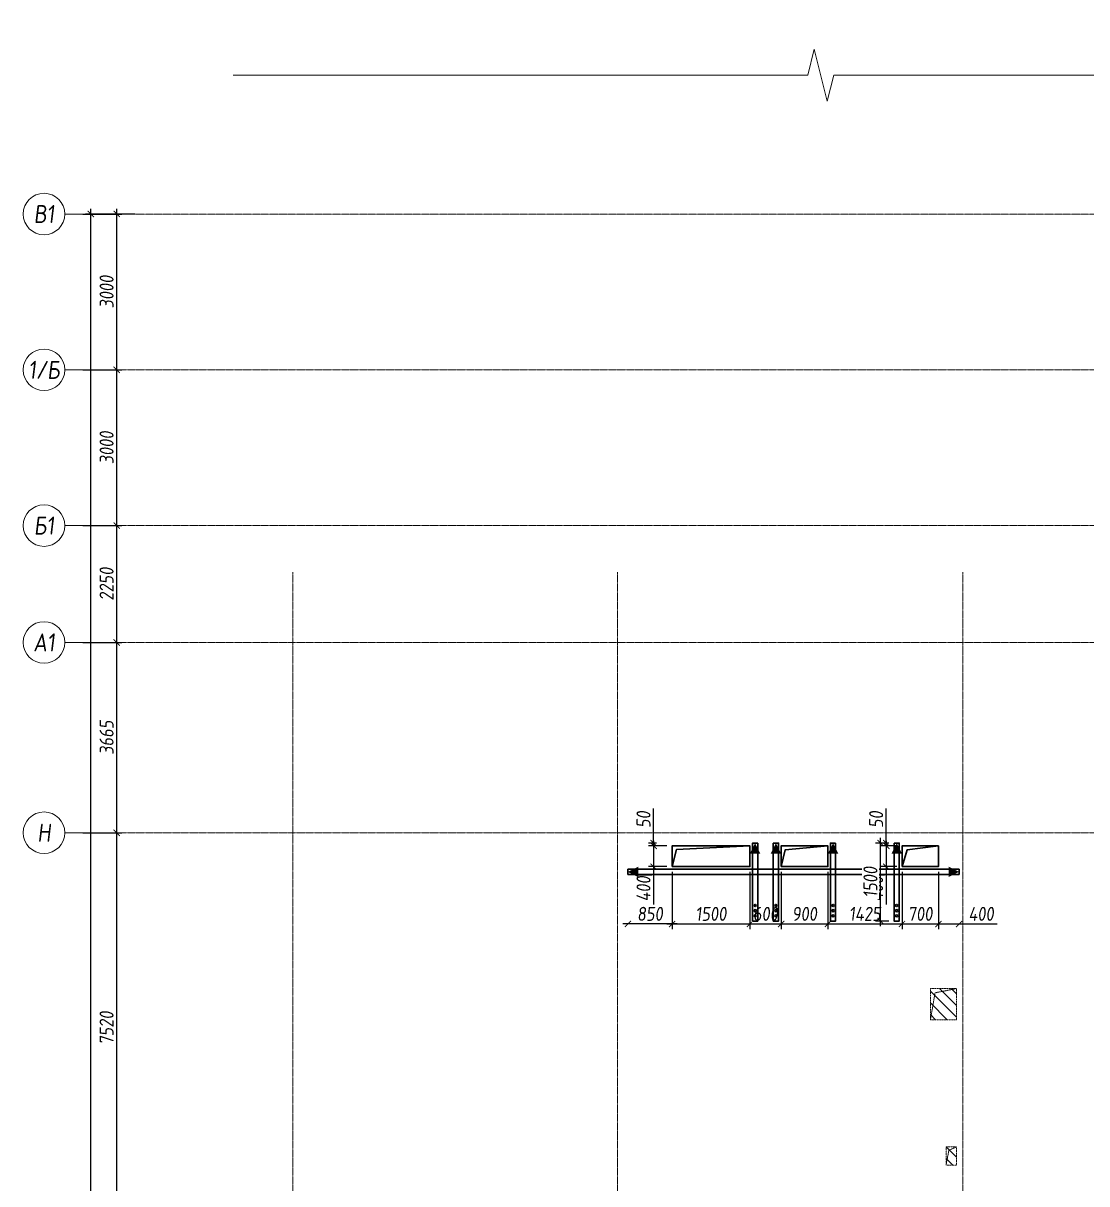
# Model space of a CAD drawing. Header units: millimetres. Extents: x -233751 to 529254, y -907864 to 285890.
# Drawn here: x 189820 to 210295, y 75926 to 98276 of the extents above; entities that cross this region are included whole.
import ezdxf
from ezdxf.enums import TextEntityAlignment as Align

# ---------------------------------------------------------------- set-up
doc = ezdxf.new("R2010")
doc.units = ezdxf.units.MM
doc.linetypes.add('ADSK_Штриховая_ш2 п1', pattern=[3, 2, -1])
doc.linetypes.add('осевая', pattern=[2, 1.25, -0.25, 0.25, -0.25])
doc.layers.get('0').update_dxf_attribs({"lineweight": 30})
doc.layers.get('Defpoints').update_dxf_attribs({"lineweight": 0})
for name, color, linetype, lineweight in [('КР_Металл', 3, 'Continuous', 30), ('КР_Новые отверстия', 5, 'Continuous', 30), ('КР_Оси', 7, 'Continuous', 5), ('КР_Размеры отверстия', 7, 'Continuous', 5), ('КР_Размеры усиление', 1, 'Continuous', 5), ('КР_Сущ отверстия', 6, 'Continuous', 15), ('КР_Тонкая', 250, 'Continuous', 0)]:
    doc.layers.add(name, color=color, linetype=linetype, lineweight=lineweight)
doc.styles.add('ISOCPEUR', font='isocpeur.ttf', dxfattribs={"width": 0.85, "oblique": 7})
doc.dimstyles.new('R_100', dxfattribs={"dimtxt": 270, "dimasz": 120, "dimexe": 100, "dimexo": 100, "dimgap": 60, "dimtad": 1, "dimdec": 0, "dimrnd": 5, "dimzin": 0, "dimdsep": 46, "dimtxsty": 'ISOCPEUR', "dimblk": 'ARCHTICK', "dimcen": 0, "dimdle": 100, "dimclrd": 256, "dimclre": 256, "dimclrt": 256, "dimadec": 0, "dimazin": 0, "dimtfac": 2, "dimtdec": 0, "dimtmove": 0, "dimatfit": 3, "dimfxl": 1, "dimtvp": 3, "dimtfill": 1, "dimtolj": 1, "dimtzin": 0, "dimarcsym": 0})

# ---------------------------------------------------------------- blocks, each defined once
blk = doc.blocks.new('*U2006')
at = {"color": 0, "linetype": 'Continuous', "lineweight": -2}
blk.add_wipeout([(0, 0), (543, 0), (1087, 0), (1630, 0), (2173, 0), (2716, 0), (3260, 0), (3803, 0), (4346, 0), (4889, 0), (5433, 0), (5976, 0), (6519, 0), (7062, 0), (7606, 0), (8149, 0), (8692, 0), (9235, 0), (9779, 0), (10322, 0), (10865, 0), (10871, 25), (10878, 50), (10884, 75), (10890, 100), (10896, 125), (10903, 150), (10909, 175), (10915, 200), (10921, 225), (10928, 250), (10934, 275), (10940, 300), (10946, 325), (10953, 350), (10959, 375), (10965, 400), (10971, 425), (10978, 450), (10984, 475), (10990, 500), (11003, 450), (11015, 400), (11028, 350), (11040, 300), (11053, 250), (11065, 200), (11078, 150), (11090, 100), (11103, 50), (11115, 0), (11128, -50), (11140, -100), (11153, -150), (11165, -200), (11178, -250), (11190, -300), (11203, -350), (11215, -400), (11228, -450), (11240, -500), (11246, -475), (11253, -450), (11259, -425), (11265, -400), (11271, -375), (11278, -350), (11284, -325), (11290, -300), (11296, -275), (11303, -250), (11309, -225), (11315, -200), (11321, -175), (11328, -150), (11334, -125), (11340, -100), (11346, -75), (11353, -50), (11359, -25), (11365, 0), (11908, 0), (12452, 0), (12995, 0), (13538, 0), (14081, 0), (14625, 0), (15168, 0), (15711, 0), (16254, 0), (16798, 0), (17341, 0), (17884, 0), (18427, 0), (18971, 0), (19514, 0), (20057, 0), (20600, 0), (21144, 0), (21687, 0), (22230, 0), (22230, 1000), (0, 1000)], dxfattribs=at)
blk.add_lwpolyline([(-200, 0), (0, 0), (10865, 0), (10990, 500), (11240, -500), (11365, 0), (22230, 0), (22430, 0)], dxfattribs=at)
blk = doc.blocks.new('*U2012')
at = {"color": 0, "linetype": 'Continuous', "lineweight": -2}
blk.add_line((-74924, 0), (-75424, 0), dxfattribs=at)
at = {"color": 0, "linetype": 'ByBlock', "lineweight": -2, "ltscale": 10}
blk.add_line((0, 0), (-74924, 0), dxfattribs=at)
at = {"color": 0, "linetype": 'Continuous', "lineweight": -2}
blk.add_circle((-75824, 0), 400, dxfattribs=at)
at = {"color": 0, "linetype": 'Continuous', "lineweight": -2, "style": 'ISOCPEUR', "oblique": 7, "width": 0.856383}
blk.add_text('Н', height=347, dxfattribs=at).set_placement((-75824, 0), align=Align.MIDDLE_CENTER)
blk = doc.blocks.new('*U2013')
at = {"color": 0, "linetype": 'Continuous', "lineweight": -2}
blk.add_line((-74924, 0), (-75424, 0), dxfattribs=at)
at = {"color": 0, "linetype": 'ByBlock', "lineweight": -2, "ltscale": 10}
blk.add_line((0, 0), (-74924, 0), dxfattribs=at)
at = {"color": 0, "linetype": 'Continuous', "lineweight": -2}
blk.add_circle((-75824, 0), 400, dxfattribs=at)
at = {"color": 0, "linetype": 'Continuous', "lineweight": -2, "style": 'ISOCPEUR', "oblique": 7, "width": 0.856383}
blk.add_text('А1', height=347.4, dxfattribs=at).set_placement((-75824, 0), align=Align.MIDDLE_CENTER)
blk = doc.blocks.new('*U2014')
at = {"color": 0, "linetype": 'Continuous', "lineweight": -2}
blk.add_line((-74924, 0), (-75424, 0), dxfattribs=at)
at = {"color": 0, "linetype": 'ByBlock', "lineweight": -2, "ltscale": 10}
blk.add_line((0, 0), (-74924, 0), dxfattribs=at)
at = {"color": 0, "linetype": 'Continuous', "lineweight": -2}
blk.add_circle((-75824, 0), 400, dxfattribs=at)
at = {"color": 0, "linetype": 'Continuous', "lineweight": -2, "style": 'ISOCPEUR', "oblique": 7, "width": 0.856383}
blk.add_text('Б1', height=347.4, dxfattribs=at).set_placement((-75824, 0), align=Align.MIDDLE_CENTER)
blk = doc.blocks.new('*U2015')
at = {"color": 0, "linetype": 'Continuous', "lineweight": -2}
blk.add_line((-74924, 0), (-75424, 0), dxfattribs=at)
at = {"color": 0, "linetype": 'ByBlock', "lineweight": -2, "ltscale": 10}
blk.add_line((0, 0), (-74924, 0), dxfattribs=at)
at = {"color": 0, "linetype": 'Continuous', "lineweight": -2}
blk.add_circle((-75824, 0), 400, dxfattribs=at)
at = {"color": 0, "linetype": 'Continuous', "lineweight": -2, "style": 'ISOCPEUR', "oblique": 7, "width": 0.856383}
blk.add_text('1/Б', height=347.4, dxfattribs=at).set_placement((-75824, 0), align=Align.MIDDLE_CENTER)
blk = doc.blocks.new('*U2016')
at = {"color": 0, "linetype": 'Continuous', "lineweight": -2}
blk.add_line((-74924, 0), (-75424, 0), dxfattribs=at)
at = {"color": 0, "linetype": 'ByBlock', "lineweight": -2, "ltscale": 10}
blk.add_line((0, 0), (-74924, 0), dxfattribs=at)
at = {"color": 0, "linetype": 'Continuous', "lineweight": -2}
blk.add_circle((-75824, 0), 400, dxfattribs=at)
at = {"color": 0, "linetype": 'Continuous', "lineweight": -2, "style": 'ISOCPEUR', "oblique": 7, "width": 0.856383}
blk.add_text('В1', height=347.4, dxfattribs=at).set_placement((-75824, 0), align=Align.MIDDLE_CENTER)
blk = doc.blocks.new('*U2018')
at = {"color": 0, "linetype": 'ByBlock', "lineweight": -2, "ltscale": 10}
blk.add_line((0, 0), (0, -34307), dxfattribs=at)
at = {"color": 0, "linetype": 'Continuous', "lineweight": -2}
blk.add_line((0, -34307), (0, -34407), dxfattribs=at)
blk.add_circle((0, -34807), 400, dxfattribs=at)
at = {"color": 0, "linetype": 'Continuous', "lineweight": -2, "style": 'ISOCPEUR', "oblique": 7, "width": 0.856383}
blk.add_text('1', height=347, dxfattribs=at).set_placement((0, -34807), align=Align.MIDDLE_CENTER)
blk = doc.blocks.new('*U2019')
at = {"color": 0, "linetype": 'ByBlock', "lineweight": -2, "ltscale": 10}
blk.add_line((0, 0), (0, -34307), dxfattribs=at)
at = {"color": 0, "linetype": 'Continuous', "lineweight": -2}
blk.add_line((0, -34307), (0, -34407), dxfattribs=at)
blk.add_circle((0, -34807), 400, dxfattribs=at)
at = {"color": 0, "linetype": 'Continuous', "lineweight": -2, "style": 'ISOCPEUR', "oblique": 7, "width": 0.856383}
blk.add_text('2', height=347, dxfattribs=at).set_placement((0, -34807), align=Align.MIDDLE_CENTER)
blk = doc.blocks.new('*U2020')
at = {"color": 0, "linetype": 'ByBlock', "lineweight": -2, "ltscale": 10}
blk.add_line((0, 0), (0, -34307), dxfattribs=at)
at = {"color": 0, "linetype": 'Continuous', "lineweight": -2}
blk.add_line((0, -34307), (0, -34407), dxfattribs=at)
blk.add_circle((0, -34807), 400, dxfattribs=at)
at = {"color": 0, "linetype": 'Continuous', "lineweight": -2, "style": 'ISOCPEUR', "oblique": 7, "width": 0.856383}
blk.add_text('3', height=347, dxfattribs=at).set_placement((0, -34807), align=Align.MIDDLE_CENTER)
blk = doc.blocks.new('_ArchTick')
at = {"color": 0, "linetype": 'ByBlock', "const_width": 0.15}
blk.add_lwpolyline([(-0.5, -0.5), (0.5, 0.5)], dxfattribs=at)
blk = doc.blocks.new('*D562')
at = {"layer": 'Defpoints', "color": 0, "transparency": 16777216}
for p in [(191120, 94601), (192072, 94601), (192122, 55206)]:
    blk.add_point(p, dxfattribs=at)
at = {"layer": 'КР_Оси', "lineweight": -2, "transparency": 16777216}
for p, q in [((191972, 94601), (191020, 94601)), ((191120, 55106), (191120, 94701)), ((192022, 55206), (191020, 55206))]:
    blk.add_line(p, q, dxfattribs=at)
at = {"layer": 'КР_Оси', "lineweight": -2, "transparency": 16777216, "xscale": 120, "yscale": 120, "zscale": 120}
for p, rotation in [((191120, 94601), 90), ((191120, 55206), 270)]:
    blk.add_blockref('_ArchTick', p, dxfattribs=dict(at, rotation=rotation))
at = {"layer": 'КР_Оси', "transparency": 16777216, "insert": (190925, 73288), "char_height": 270, "attachment_point": 5, "rotation": 90, "style": 'ISOCPEUR', "bg_fill": 3, "box_fill_scale": 1.1, "bg_fill_color": 256, "bg_fill_true_color": 13158600, "bg_fill_transparency": 0}
blk.add_mtext('\\A1;39395', dxfattribs=at)
blk = doc.blocks.new('*D567')
at = {"layer": 'Defpoints', "color": 0, "transparency": 16777216}
for p in [(190870, 82686), (191620, 82686), (190870, 75166)]:
    blk.add_point(p, dxfattribs=at)
at = {"layer": 'КР_Оси', "lineweight": -2, "transparency": 16777216}
for p, q in [((191620, 75066), (191620, 82786)), ((190970, 82686), (191720, 82686)), ((190970, 75166), (191720, 75166))]:
    blk.add_line(p, q, dxfattribs=at)
at = {"layer": 'КР_Оси', "lineweight": -2, "transparency": 16777216, "xscale": 120, "yscale": 120, "zscale": 120}
for p, rotation in [((191620, 82686), 90), ((191620, 75166), 270)]:
    blk.add_blockref('_ArchTick', p, dxfattribs=dict(at, rotation=rotation))
at = {"layer": 'КР_Оси', "transparency": 16777216, "insert": (191425, 78926), "char_height": 270, "attachment_point": 5, "rotation": 90, "style": 'ISOCPEUR', "bg_fill": 3, "box_fill_scale": 1.1, "bg_fill_color": 256, "bg_fill_true_color": 13158600, "bg_fill_transparency": 0}
blk.add_mtext('\\A1;7520', dxfattribs=at)
blk = doc.blocks.new('*D568')
at = {"layer": 'Defpoints', "color": 0, "transparency": 16777216}
for p in [(190870, 86351), (191620, 86351), (190870, 82686)]:
    blk.add_point(p, dxfattribs=at)
at = {"layer": 'КР_Оси', "lineweight": -2, "transparency": 16777216}
for p, q in [((190970, 86351), (191720, 86351)), ((191620, 82586), (191620, 86451)), ((190970, 82686), (191720, 82686))]:
    blk.add_line(p, q, dxfattribs=at)
at = {"layer": 'КР_Оси', "lineweight": -2, "transparency": 16777216, "xscale": 120, "yscale": 120, "zscale": 120}
for p, rotation in [((191620, 86351), 90), ((191620, 82686), 270)]:
    blk.add_blockref('_ArchTick', p, dxfattribs=dict(at, rotation=rotation))
at = {"layer": 'КР_Оси', "transparency": 16777216, "insert": (191425, 84518), "char_height": 270, "attachment_point": 5, "rotation": 90, "style": 'ISOCPEUR', "bg_fill": 3, "box_fill_scale": 1.1, "bg_fill_color": 256, "bg_fill_true_color": 13158600, "bg_fill_transparency": 0}
blk.add_mtext('\\A1;3665', dxfattribs=at)
blk = doc.blocks.new('*D569')
at = {"layer": 'Defpoints', "color": 0, "transparency": 16777216}
for p in [(190870, 88601), (191620, 88601), (190870, 86351)]:
    blk.add_point(p, dxfattribs=at)
at = {"layer": 'КР_Оси', "lineweight": -2, "transparency": 16777216}
for p, q in [((190970, 88601), (191720, 88601)), ((191620, 86251), (191620, 88701)), ((190970, 86351), (191720, 86351))]:
    blk.add_line(p, q, dxfattribs=at)
at = {"layer": 'КР_Оси', "lineweight": -2, "transparency": 16777216, "xscale": 120, "yscale": 120, "zscale": 120}
for p, rotation in [((191620, 88601), 90), ((191620, 86351), 270)]:
    blk.add_blockref('_ArchTick', p, dxfattribs=dict(at, rotation=rotation))
at = {"layer": 'КР_Оси', "transparency": 16777216, "insert": (191425, 87476), "char_height": 270, "attachment_point": 5, "rotation": 90, "style": 'ISOCPEUR', "bg_fill": 3, "box_fill_scale": 1.1, "bg_fill_color": 256, "bg_fill_true_color": 13158600, "bg_fill_transparency": 0}
blk.add_mtext('\\A1;2250', dxfattribs=at)
blk = doc.blocks.new('*D560')
at = {"layer": 'Defpoints', "color": 0, "transparency": 16777216}
for p in [(190870, 91601), (191620, 91601), (190870, 88601)]:
    blk.add_point(p, dxfattribs=at)
at = {"layer": 'КР_Оси', "lineweight": -2, "transparency": 16777216}
for p, q in [((191620, 88501), (191620, 91701)), ((190970, 91601), (191720, 91601)), ((190970, 88601), (191720, 88601))]:
    blk.add_line(p, q, dxfattribs=at)
at = {"layer": 'КР_Оси', "lineweight": -2, "transparency": 16777216, "xscale": 120, "yscale": 120, "zscale": 120}
for p, rotation in [((191620, 91601), 90), ((191620, 88601), 270)]:
    blk.add_blockref('_ArchTick', p, dxfattribs=dict(at, rotation=rotation))
at = {"layer": 'КР_Оси', "transparency": 16777216, "insert": (191425, 90101), "char_height": 270, "attachment_point": 5, "rotation": 90, "style": 'ISOCPEUR', "bg_fill": 3, "box_fill_scale": 1.1, "bg_fill_color": 256, "bg_fill_true_color": 13158600, "bg_fill_transparency": 0}
blk.add_mtext('\\A1;3000', dxfattribs=at)
blk = doc.blocks.new('*D561')
at = {"layer": 'Defpoints', "color": 0, "transparency": 16777216}
for p in [(190870, 94601), (191620, 94601), (190870, 91601)]:
    blk.add_point(p, dxfattribs=at)
at = {"layer": 'КР_Оси', "lineweight": -2, "transparency": 16777216}
for p, q in [((190970, 94601), (191720, 94601)), ((191620, 91501), (191620, 94701)), ((190970, 91601), (191720, 91601))]:
    blk.add_line(p, q, dxfattribs=at)
at = {"layer": 'КР_Оси', "lineweight": -2, "transparency": 16777216, "xscale": 120, "yscale": 120, "zscale": 120}
for p, rotation in [((191620, 94601), 90), ((191620, 91601), 270)]:
    blk.add_blockref('_ArchTick', p, dxfattribs=dict(at, rotation=rotation))
at = {"layer": 'КР_Оси', "transparency": 16777216, "insert": (191425, 93101), "char_height": 270, "attachment_point": 5, "rotation": 90, "style": 'ISOCPEUR', "bg_fill": 3, "box_fill_scale": 1.1, "bg_fill_color": 256, "bg_fill_true_color": 13158600, "bg_fill_transparency": 0}
blk.add_mtext('\\A1;3000', dxfattribs=at)
blk = doc.blocks.new('*D668')
at = {"layer": 'Defpoints', "color": 0, "transparency": 16777216}
for p in [(202311, 82033), (203811, 82033), (203811, 80929)]:
    blk.add_point(p, dxfattribs=at)
at = {"layer": 'КР_Размеры отверстия', "lineweight": -2, "transparency": 16777216}
for p, q in [((202311, 81933), (202311, 80829)), ((203811, 81933), (203811, 80829)), ((202211, 80929), (203911, 80929))]:
    blk.add_line(p, q, dxfattribs=at)
at = {"layer": 'КР_Размеры отверстия', "lineweight": -2, "transparency": 16777216, "xscale": 120, "yscale": 120, "zscale": 120, "rotation": 180}
blk.add_blockref('_ArchTick', (202311, 80929), dxfattribs=at)
at = {"layer": 'КР_Размеры отверстия', "lineweight": -2, "transparency": 16777216, "xscale": 120, "yscale": 120, "zscale": 120}
blk.add_blockref('_ArchTick', (203811, 80929), dxfattribs=at)
at = {"layer": 'КР_Размеры отверстия', "transparency": 16777216, "insert": (203061, 81124), "char_height": 270, "attachment_point": 5, "style": 'ISOCPEUR', "bg_fill": 3, "box_fill_scale": 1.1, "bg_fill_color": 256, "bg_fill_true_color": 13158600, "bg_fill_transparency": 0}
blk.add_mtext('\\A1;1500', dxfattribs=at)
blk = doc.blocks.new('*D669')
at = {"layer": 'Defpoints', "color": 0, "transparency": 16777216}
for p in [(203811, 82033), (204411, 82033)]:
    blk.add_point(p, dxfattribs=at)
at = {"layer": 'КР_Размеры отверстия', "lineweight": -2, "transparency": 16777216}
for p, q in [((203811, 81933), (203811, 80829)), ((204411, 81933), (204411, 80829)), ((203711, 80929), (204511, 80929))]:
    blk.add_line(p, q, dxfattribs=at)
at = {"layer": 'КР_Размеры отверстия', "lineweight": -2, "transparency": 16777216, "xscale": 120, "yscale": 120, "zscale": 120, "rotation": 180}
blk.add_blockref('_ArchTick', (203811, 80929), dxfattribs=at)
at = {"layer": 'КР_Размеры отверстия', "lineweight": -2, "transparency": 16777216, "xscale": 120, "yscale": 120, "zscale": 120}
blk.add_blockref('_ArchTick', (204411, 80929), dxfattribs=at)
at = {"layer": 'КР_Размеры отверстия', "transparency": 16777216, "insert": (204111, 81124), "char_height": 270, "attachment_point": 5, "style": 'ISOCPEUR', "bg_fill": 3, "box_fill_scale": 1.1, "bg_fill_color": 256, "bg_fill_true_color": 13158600, "bg_fill_transparency": 0}
blk.add_mtext('\\A1;600', dxfattribs=at)
at = {"layer": 'Defpoints', "color": 0, "transparency": 16777216}
blk.add_point((204411, 80929), dxfattribs=at)
blk = doc.blocks.new('*D670')
at = {"layer": 'Defpoints', "color": 0, "transparency": 16777216}
for p in [(204411, 82033), (205311, 82033), (205311, 80929)]:
    blk.add_point(p, dxfattribs=at)
at = {"layer": 'КР_Размеры отверстия', "lineweight": -2, "transparency": 16777216}
for p, q in [((204411, 81933), (204411, 80829)), ((205311, 81933), (205311, 80829)), ((204311, 80929), (205411, 80929))]:
    blk.add_line(p, q, dxfattribs=at)
at = {"layer": 'КР_Размеры отверстия', "lineweight": -2, "transparency": 16777216, "xscale": 120, "yscale": 120, "zscale": 120, "rotation": 180}
blk.add_blockref('_ArchTick', (204411, 80929), dxfattribs=at)
at = {"layer": 'КР_Размеры отверстия', "lineweight": -2, "transparency": 16777216, "xscale": 120, "yscale": 120, "zscale": 120}
blk.add_blockref('_ArchTick', (205311, 80929), dxfattribs=at)
at = {"layer": 'КР_Размеры отверстия', "transparency": 16777216, "insert": (204861, 81124), "char_height": 270, "attachment_point": 5, "style": 'ISOCPEUR', "bg_fill": 3, "box_fill_scale": 1.1, "bg_fill_color": 256, "bg_fill_true_color": 13158600, "bg_fill_transparency": 0}
blk.add_mtext('\\A1;900', dxfattribs=at)
blk = doc.blocks.new('*D671')
at = {"layer": 'Defpoints', "color": 0, "transparency": 16777216}
for p in [(205311, 82033), (206738, 82033), (206738, 80929)]:
    blk.add_point(p, dxfattribs=at)
at = {"layer": 'КР_Размеры отверстия', "lineweight": -2, "transparency": 16777216}
for p, q in [((205311, 81933), (205311, 80829)), ((206738, 81933), (206738, 80829)), ((205211, 80929), (206838, 80929))]:
    blk.add_line(p, q, dxfattribs=at)
at = {"layer": 'КР_Размеры отверстия', "lineweight": -2, "transparency": 16777216, "xscale": 120, "yscale": 120, "zscale": 120, "rotation": 180}
blk.add_blockref('_ArchTick', (205311, 80929), dxfattribs=at)
at = {"layer": 'КР_Размеры отверстия', "lineweight": -2, "transparency": 16777216, "xscale": 120, "yscale": 120, "zscale": 120}
blk.add_blockref('_ArchTick', (206738, 80929), dxfattribs=at)
at = {"layer": 'КР_Размеры отверстия', "transparency": 16777216, "insert": (206024, 81124), "char_height": 270, "attachment_point": 5, "style": 'ISOCPEUR', "bg_fill": 3, "box_fill_scale": 1.1, "bg_fill_color": 256, "bg_fill_true_color": 13158600, "bg_fill_transparency": 0}
blk.add_mtext('\\A1;1425', dxfattribs=at)
blk = doc.blocks.new('*D672')
at = {"layer": 'Defpoints', "color": 0, "transparency": 16777216}
for p in [(206738, 82033), (207438, 82033)]:
    blk.add_point(p, dxfattribs=at)
at = {"layer": 'КР_Размеры отверстия', "lineweight": -2, "transparency": 16777216}
for p, q in [((206738, 81933), (206738, 80829)), ((207438, 81933), (207438, 80829)), ((206638, 80929), (207538, 80929))]:
    blk.add_line(p, q, dxfattribs=at)
at = {"layer": 'КР_Размеры отверстия', "lineweight": -2, "transparency": 16777216, "xscale": 120, "yscale": 120, "zscale": 120, "rotation": 180}
blk.add_blockref('_ArchTick', (206738, 80929), dxfattribs=at)
at = {"layer": 'КР_Размеры отверстия', "lineweight": -2, "transparency": 16777216, "xscale": 120, "yscale": 120, "zscale": 120}
blk.add_blockref('_ArchTick', (207438, 80929), dxfattribs=at)
at = {"layer": 'КР_Размеры отверстия', "transparency": 16777216, "insert": (207088, 81124), "char_height": 270, "attachment_point": 5, "style": 'ISOCPEUR', "bg_fill": 3, "box_fill_scale": 1.1, "bg_fill_color": 256, "bg_fill_true_color": 13158600, "bg_fill_transparency": 0}
blk.add_mtext('\\A1;700', dxfattribs=at)
at = {"layer": 'Defpoints', "color": 0, "transparency": 16777216}
blk.add_point((207438, 80929), dxfattribs=at)
blk = doc.blocks.new('*D673')
at = {"layer": 'Defpoints', "color": 0, "transparency": 16777216}
for p in [(207438, 82033), (207836, 80929), (207836, 80929)]:
    blk.add_point(p, dxfattribs=at)
at = {"layer": 'КР_Размеры отверстия', "lineweight": -2, "transparency": 16777216}
for p, q in [((207438, 81933), (207438, 80829)), ((207338, 80929), (207836, 80929)), ((207836, 80929), (208568, 80929))]:
    blk.add_line(p, q, dxfattribs=at)
at = {"layer": 'КР_Размеры отверстия', "lineweight": -2, "transparency": 16777216, "xscale": 120, "yscale": 120, "zscale": 120, "rotation": 180}
blk.add_blockref('_ArchTick', (207438, 80929), dxfattribs=at)
at = {"layer": 'КР_Размеры отверстия', "lineweight": -2, "transparency": 16777216, "xscale": 120, "yscale": 120, "zscale": 120}
blk.add_blockref('_ArchTick', (207836, 80929), dxfattribs=at)
at = {"layer": 'КР_Размеры отверстия', "transparency": 16777216, "insert": (208262, 81124), "char_height": 270, "attachment_point": 5, "style": 'ISOCPEUR', "bg_fill": 3, "box_fill_scale": 1.1, "bg_fill_color": 256, "bg_fill_true_color": 13158600, "bg_fill_transparency": 0}
blk.add_mtext('\\A1;400', dxfattribs=at)
blk = doc.blocks.new('*D674')
at = {"layer": 'Defpoints', "color": 0, "transparency": 16777216}
for p in [(202311, 82033), (201461, 80929), (201461, 80929)]:
    blk.add_point(p, dxfattribs=at)
at = {"layer": 'КР_Размеры отверстия', "lineweight": -2, "transparency": 16777216}
for p, q in [((202311, 81933), (202311, 80829)), ((202411, 80929), (201361, 80929))]:
    blk.add_line(p, q, dxfattribs=at)
at = {"layer": 'КР_Размеры отверстия', "lineweight": -2, "transparency": 16777216, "xscale": 120, "yscale": 120, "zscale": 120, "rotation": 180}
blk.add_blockref('_ArchTick', (201461, 80929), dxfattribs=at)
at = {"layer": 'КР_Размеры отверстия', "lineweight": -2, "transparency": 16777216, "xscale": 120, "yscale": 120, "zscale": 120}
blk.add_blockref('_ArchTick', (202311, 80929), dxfattribs=at)
at = {"layer": 'КР_Размеры отверстия', "transparency": 16777216, "insert": (201886, 81124), "char_height": 270, "attachment_point": 5, "style": 'ISOCPEUR', "bg_fill": 3, "box_fill_scale": 1.1, "bg_fill_color": 256, "bg_fill_true_color": 13158600, "bg_fill_transparency": 0}
blk.add_mtext('\\A1;850', dxfattribs=at)
blk = doc.blocks.new('*D675')
at = {"layer": 'Defpoints', "color": 0, "transparency": 16777216}
for p in [(202311, 82433), (201956, 82033), (202311, 82033)]:
    blk.add_point(p, dxfattribs=at)
at = {"layer": 'КР_Размеры отверстия', "lineweight": -2, "transparency": 16777216}
for p, q in [((201956, 82533), (201956, 82033)), ((202211, 82433), (201856, 82433)), ((202211, 82033), (201856, 82033)), ((201956, 82033), (201956, 81301))]:
    blk.add_line(p, q, dxfattribs=at)
at = {"layer": 'КР_Размеры отверстия', "lineweight": -2, "transparency": 16777216, "xscale": 120, "yscale": 120, "zscale": 120}
for p, rotation in [((201956, 82433), 90), ((201956, 82033), 270)]:
    blk.add_blockref('_ArchTick', p, dxfattribs=dict(at, rotation=rotation))
at = {"layer": 'КР_Размеры отверстия', "transparency": 16777216, "insert": (201761, 81607), "char_height": 270, "attachment_point": 5, "rotation": 90, "style": 'ISOCPEUR', "bg_fill": 3, "box_fill_scale": 1.1, "bg_fill_color": 256, "bg_fill_true_color": 13158600, "bg_fill_transparency": 0}
blk.add_mtext('\\A1;400', dxfattribs=at)
blk = doc.blocks.new('*D676')
at = {"layer": 'Defpoints', "color": 0, "transparency": 16777216}
for p in [(201956, 82486), (202114, 82486), (202311, 82433)]:
    blk.add_point(p, dxfattribs=at)
at = {"layer": 'КР_Размеры отверстия', "lineweight": -2, "transparency": 16777216}
for p, q in [((201956, 82486), (201956, 83154)), ((202014, 82486), (201856, 82486)), ((201956, 82433), (201956, 82486)), ((202211, 82433), (201856, 82433)), ((201956, 82433), (201956, 82313))]:
    blk.add_line(p, q, dxfattribs=at)
at = {"layer": 'КР_Размеры отверстия', "lineweight": -2, "transparency": 16777216, "xscale": 120, "yscale": 120, "zscale": 120}
for p, rotation in [((201956, 82486), 270), ((201956, 82433), 90)]:
    blk.add_blockref('_ArchTick', p, dxfattribs=dict(at, rotation=rotation))
at = {"layer": 'КР_Размеры отверстия', "transparency": 16777216, "insert": (201761, 82940), "char_height": 270, "attachment_point": 5, "rotation": 90, "style": 'ISOCPEUR', "bg_fill": 3, "box_fill_scale": 1.1, "bg_fill_color": 256, "bg_fill_true_color": 13158600, "bg_fill_transparency": 0}
blk.add_mtext('\\A1;50', dxfattribs=at)
blk = doc.blocks.new('*D677')
at = {"layer": 'Defpoints', "color": 0, "transparency": 16777216}
for p in [(206738, 82433), (206435, 82033), (206738, 82033)]:
    blk.add_point(p, dxfattribs=at)
at = {"layer": 'КР_Размеры отверстия', "lineweight": -2, "transparency": 16777216}
for p, q in [((206435, 82533), (206435, 82033)), ((206638, 82433), (206335, 82433)), ((206638, 82033), (206335, 82033)), ((206435, 82033), (206435, 81301))]:
    blk.add_line(p, q, dxfattribs=at)
at = {"layer": 'КР_Размеры отверстия', "lineweight": -2, "transparency": 16777216, "xscale": 120, "yscale": 120, "zscale": 120}
for p, rotation in [((206435, 82433), 90), ((206435, 82033), 270)]:
    blk.add_blockref('_ArchTick', p, dxfattribs=dict(at, rotation=rotation))
at = {"layer": 'КР_Размеры отверстия', "transparency": 16777216, "insert": (206240, 81607), "char_height": 270, "attachment_point": 5, "rotation": 90, "style": 'ISOCPEUR', "bg_fill": 3, "box_fill_scale": 1.1, "bg_fill_color": 256, "bg_fill_true_color": 13158600, "bg_fill_transparency": 0}
blk.add_mtext('\\A1;400', dxfattribs=at)
blk = doc.blocks.new('*D678')
at = {"layer": 'Defpoints', "color": 0, "transparency": 16777216}
for p in [(206435, 82486), (206435, 82486), (206738, 82433)]:
    blk.add_point(p, dxfattribs=at)
at = {"layer": 'КР_Размеры отверстия', "lineweight": -2, "transparency": 16777216}
for p, q in [((206435, 82486), (206435, 83154)), ((206435, 82433), (206435, 82486)), ((206638, 82433), (206335, 82433)), ((206435, 82433), (206435, 82313))]:
    blk.add_line(p, q, dxfattribs=at)
at = {"layer": 'КР_Размеры отверстия', "lineweight": -2, "transparency": 16777216, "xscale": 120, "yscale": 120, "zscale": 120}
for p, rotation in [((206435, 82486), 270), ((206435, 82433), 90)]:
    blk.add_blockref('_ArchTick', p, dxfattribs=dict(at, rotation=rotation))
at = {"layer": 'КР_Размеры отверстия', "transparency": 16777216, "insert": (206240, 82940), "char_height": 270, "attachment_point": 5, "rotation": 90, "style": 'ISOCPEUR', "bg_fill": 3, "box_fill_scale": 1.1, "bg_fill_color": 256, "bg_fill_true_color": 13158600, "bg_fill_transparency": 0}
blk.add_mtext('\\A1;50', dxfattribs=at)
blk = doc.blocks.new('*D1257')
at = {"layer": 'Defpoints', "color": 0, "transparency": 16777216}
for p in [(206325, 82486), (206586, 82486), (206586, 80985)]:
    blk.add_point(p, dxfattribs=at)
at = {"layer": 'КР_Размеры усиление', "color": 3, "lineweight": -2, "transparency": 16777216}
for p, q in [((206486, 82486), (206225, 82486)), ((206325, 80885), (206325, 82586)), ((206486, 80985), (206225, 80985))]:
    blk.add_line(p, q, dxfattribs=at)
at = {"layer": 'КР_Размеры усиление', "color": 3, "lineweight": -2, "transparency": 16777216, "xscale": 120, "yscale": 120, "zscale": 120}
for p, rotation in [((206325, 82486), 90), ((206325, 80985), 270)]:
    blk.add_blockref('_ArchTick', p, dxfattribs=dict(at, rotation=rotation))
at = {"layer": 'КР_Размеры усиление', "color": 3, "transparency": 16777216, "insert": (206130, 81735), "char_height": 270, "attachment_point": 5, "rotation": 90, "style": 'ISOCPEUR', "bg_fill": 3, "box_fill_scale": 1.1, "bg_fill_color": 256, "bg_fill_true_color": 13158600, "bg_fill_transparency": 0}
blk.add_mtext('\\A1;1500', dxfattribs=at)

msp = doc.modelspace()

# ---------------------------------------------------------------- hatches: boundary and pattern name
at = {"layer": 'КР_Металл', "lineweight": 5}
h = msp.add_hatch(color=6, dxfattribs=at)
h.dxf.hatch_style = 1
h.paths.add_polyline_path([(203910.6, 82485.7), (204010.6, 82285.7), (203810.6, 82285.7)])
h = msp.add_hatch(color=6, dxfattribs=at)
h.dxf.hatch_style = 1
h.paths.add_polyline_path([(204310.6, 82485.7), (204410.6, 82285.7), (204210.6, 82285.7)])
h = msp.add_hatch(color=6, dxfattribs=at)
h.dxf.hatch_style = 1
h.paths.add_polyline_path([(205410.6, 82485.7), (205510.6, 82285.7), (205310.6, 82285.7)])
at = {"layer": 'КР_Сущ отверстия'}
h = msp.add_hatch(dxfattribs=at)
h.set_pattern_fill('ANSI31', scale=50, angle=90)
h.paths.add_polyline_path([(207785.6, 79685.7), (207285.6, 79685.7), (207285.6, 79085.7), (207785.6, 79085.7)])
h = msp.add_hatch(dxfattribs=at)
h.set_pattern_fill('ANSI31', scale=50, angle=90)
h.paths.add_polyline_path([(207785.6, 76635.7), (207585.6, 76635.7), (207585.6, 76285.7), (207785.6, 76285.7)])

# ---------------------------------------------------------------- linework, layer by layer
at = {"layer": 'КР_Новые отверстия'}
for points in [[(202310.6, 82033.4), (203810.6, 82033.4), (203810.6, 82433.4), (202310.6, 82433.4)], [(204410.6, 82033.4), (205310.6, 82033.4), (205310.6, 82433.4), (204410.6, 82433.4)], [(206737.8, 82033.4), (207437.8, 82033.4), (207437.8, 82433.4), (206737.8, 82433.4)]]:
    msp.add_lwpolyline(points, close=True, dxfattribs=at)
for points in [[(202310.6, 82033.4), (202394.2, 82361.3), (203810.6, 82433.4)], [(204410.6, 82033.4), (204491.3, 82357), (205310.6, 82433.4)], [(206737.8, 82033.4), (206839.6, 82357.2), (207437.8, 82433.4)]]:
    msp.add_lwpolyline(points, dxfattribs=at)
at = {"layer": 'КР_Сущ отверстия', "linetype": 'ADSK_Штриховая_ш2 п1'}
msp.add_lwpolyline([(207785.6, 79085.7), (207285.6, 79085.7), (207285.6, 79685.7), (207785.6, 79685.7)], close=True, dxfattribs=at)
msp.add_lwpolyline([(207285.6, 79085.7), (207374.2, 79602.4), (207785.6, 79685.7)], dxfattribs=at)
at = {"layer": 'КР_Сущ отверстия', "linetype": 'ADSK_Штриховая_ш2 п1', "ltscale": 0.3}
msp.add_lwpolyline([(207785.6, 76285.7), (207585.6, 76285.7), (207585.6, 76635.7), (207785.6, 76635.7)], close=True, dxfattribs=at)
msp.add_lwpolyline([(207585.6, 76285.7), (207640.3, 76570.4), (207785.6, 76635.7)], dxfattribs=at)

# ---------------------------------------------------------------- block references
at = {"layer": 'КР_Оси', "linetype": 'осевая'}
for name, p in [('*U2016', (266044, 94600.7)), ('*U2015', (266044, 91600.7)), ('*U2014', (266044, 88600.7)), ('*U2018', (195010.6, 87701.9)), ('*U2019', (201260.6, 87701.9)), ('*U2020', (207910.6, 87701.9)), ('*U2013', (266044, 86350.7)), ('*U2012', (266044, 82685.7))]:
    msp.add_blockref(name, p, dxfattribs=at)
at = {"layer": 'КР_Тонкая'}
msp.add_blockref('*U2006', (194059.2, 97275.8), dxfattribs=at)

# ---------------------------------------------------------------- next in the draw order: dimensions: what is measured, and where the dimension line sits
at = {"layer": 'КР_Оси'}
dim = msp.add_linear_dim(base=(191119.8, 94600.7), p1=(192122.3, 55205.7), p2=(192072.3, 94600.7), angle=90, dimstyle='R_100', override={"dimpost": '\\X'}, dxfattribs=at)
dim.commit()
dim.dimension.update_dxf_attribs({"geometry": '*D562', "text_midpoint": (191119.8, 73287.6), "dimtype": 160})
at = {"layer": 'КР_Размеры отверстия'}
dim = msp.add_linear_dim(base=(203810.6, 80929.1), p1=(202310.6, 82033.4), p2=(203810.6, 82033.4), dimstyle='R_100', override={"dimpost": '\\X'}, dxfattribs=at)
dim.commit()
dim.dimension.update_dxf_attribs({"geometry": '*D668', "text_midpoint": (203060.6, 81124.1)})

# ---------------------------------------------------------------- next in the draw order: dimensions: what is measured, and where the dimension line sits
at = {"layer": 'КР_Оси'}
dim = msp.add_linear_dim(base=(191619.8, 82685.7), p1=(190869.8, 75165.7), p2=(190869.8, 82685.7), angle=90, dimstyle='R_100', override={"dimpost": '\\X'}, dxfattribs=at)
dim.commit()
dim.dimension.update_dxf_attribs({"geometry": '*D567', "text_midpoint": (191424.8, 78925.7)})
at = {"layer": 'КР_Размеры отверстия'}
for base, p1, p2, picture, middle in [((201460.6, 80929.1), (202310.6, 82033.4), (201460.6, 80929.1), '*D674', (201885.6, 81124.1)), ((204410.6, 80929.1), (203810.6, 82033.4), (204410.6, 82033.4), '*D669', (204110.6, 81124.1))]:
    dim = msp.add_linear_dim(base=base, p1=p1, p2=p2, dimstyle='R_100', override={"dimpost": '\\X'}, dxfattribs=at)
    dim.commit()
    dim.dimension.update_dxf_attribs({"geometry": picture, "text_midpoint": middle})

# ---------------------------------------------------------------- next in the draw order: linework, layer by layer
at = {"layer": 'КР_Металл'}
msp.add_lwpolyline([(203960.6, 82485.7), (203860.6, 82485.7), (203860.6, 80984.8), (203960.6, 80984.8)], close=True, dxfattribs=at)
for centre in [(203910.6, 81284.8), (203910.6, 81184.8), (203910.6, 81084.8)]:
    msp.add_circle(centre, 20, dxfattribs=at)

# ---------------------------------------------------------------- next in the draw order: dimensions: what is measured, and where the dimension line sits
at = {"layer": 'КР_Оси'}
dim = msp.add_linear_dim(base=(191619.8, 86350.7), p1=(190869.8, 82685.7), p2=(190869.8, 86350.7), angle=90, dimstyle='R_100', override={"dimpost": '\\X'}, dxfattribs=at)
dim.commit()
dim.dimension.update_dxf_attribs({"geometry": '*D568', "text_midpoint": (191424.8, 84518.2)})
at = {"layer": 'КР_Размеры отверстия'}
dim = msp.add_linear_dim(base=(201955.5, 82033.4), p1=(202310.6, 82433.4), p2=(202310.6, 82033.4), angle=270, dimstyle='R_100', override={"dimpost": '\\X'}, dxfattribs=at)
dim.commit()
dim.dimension.update_dxf_attribs({"geometry": '*D675', "text_midpoint": (201760.5, 81607.3)})
dim = msp.add_linear_dim(base=(205310.6, 80929.1), p1=(204410.6, 82033.4), p2=(205310.6, 82033.4), dimstyle='R_100', override={"dimpost": '\\X'}, dxfattribs=at)
dim.commit()
dim.dimension.update_dxf_attribs({"geometry": '*D670', "text_midpoint": (204860.6, 81124.1)})

# ---------------------------------------------------------------- next in the draw order: hatches: boundary and pattern name
at = {"layer": 'КР_Металл', "lineweight": 5}
h = msp.add_hatch(color=6, dxfattribs=at)
h.dxf.hatch_style = 1
h.paths.add_polyline_path([(201460.6, 81932.4), (201660.6, 82032.4), (201660.6, 81832.4)])

# ---------------------------------------------------------------- next in the draw order: linework, layer by layer
at = {"layer": 'КР_Металл'}
msp.add_lwpolyline([(204260.6, 82485.7), (204360.6, 82485.7), (204360.6, 80984.8), (204260.6, 80984.8)], close=True, dxfattribs=at)
for centre in [(204310.6, 81284.8), (204310.6, 81184.8), (204310.6, 81084.8)]:
    msp.add_circle(centre, 20, dxfattribs=at)

# ---------------------------------------------------------------- next in the draw order: dimensions: what is measured, and where the dimension line sits
at = {"layer": 'КР_Оси'}
dim = msp.add_linear_dim(base=(191619.8, 88600.7), p1=(190869.8, 86350.7), p2=(190869.8, 88600.7), angle=90, dimstyle='R_100', override={"dimpost": '\\X'}, dxfattribs=at)
dim.commit()
dim.dimension.update_dxf_attribs({"geometry": '*D569', "text_midpoint": (191424.8, 87475.7)})
at = {"layer": 'КР_Размеры отверстия'}
dim = msp.add_linear_dim(base=(201955.5, 82485.7), p1=(202310.6, 82433.4), p2=(202113.6, 82485.7), angle=270, dimstyle='R_100', override={"dimpost": '\\X'}, dxfattribs=at)
dim.commit()
dim.dimension.update_dxf_attribs({"geometry": '*D676', "text_midpoint": (201760.5, 82940)})
dim = msp.add_linear_dim(base=(206737.8, 80929.1), p1=(205310.6, 82033.4), p2=(206737.8, 82033.4), dimstyle='R_100', override={"dimpost": '\\X'}, dxfattribs=at)
dim.commit()
dim.dimension.update_dxf_attribs({"geometry": '*D671', "text_midpoint": (206024.2, 81124.1)})

# ---------------------------------------------------------------- next in the draw order: linework, layer by layer
at = {"layer": 'КР_Металл'}
msp.add_lwpolyline([(205460.6, 82485.7), (205360.6, 82485.7), (205360.6, 80984.8), (205460.6, 80984.8)], close=True, dxfattribs=at)
for centre in [(205410.6, 81284.8), (205410.6, 81184.8), (205410.6, 81084.8)]:
    msp.add_circle(centre, 20, dxfattribs=at)

# ---------------------------------------------------------------- next in the draw order: dimensions: what is measured, and where the dimension line sits
at = {"layer": 'КР_Оси'}
dim = msp.add_linear_dim(base=(191619.8, 91600.7), p1=(190869.8, 88600.7), p2=(190869.8, 91600.7), angle=90, dimstyle='R_100', override={"dimpost": '\\X'}, dxfattribs=at)
dim.commit()
dim.dimension.update_dxf_attribs({"geometry": '*D560', "text_midpoint": (191424.8, 90100.7)})
at = {"layer": 'КР_Размеры отверстия'}
dim = msp.add_linear_dim(base=(207437.8, 80929.1), p1=(206737.8, 82033.4), p2=(207437.8, 82033.4), dimstyle='R_100', override={"dimpost": '\\X'}, dxfattribs=at)
dim.commit()
dim.dimension.update_dxf_attribs({"geometry": '*D672', "text_midpoint": (207087.8, 81124.1)})

# ---------------------------------------------------------------- next in the draw order: linework, layer by layer
at = {"layer": 'КР_Металл'}
msp.add_circle((206635.6, 81084.8), 20, dxfattribs=at)

# ---------------------------------------------------------------- next in the draw order: dimensions: what is measured, and where the dimension line sits
at = {"layer": 'КР_Оси'}
dim = msp.add_linear_dim(base=(191619.8, 94600.7), p1=(190869.8, 91600.7), p2=(190869.8, 94600.7), angle=90, dimstyle='R_100', override={"dimpost": '\\X'}, dxfattribs=at)
dim.commit()
dim.dimension.update_dxf_attribs({"geometry": '*D561', "text_midpoint": (191424.8, 93100.7)})
at = {"layer": 'КР_Размеры отверстия'}
for base, p1, p2, angle, picture, middle in [((206435.1, 82033.4), (206737.8, 82433.4), (206737.8, 82033.4), 270, '*D677', (206240.1, 81607.3)), ((207835.6, 80929.1), (207437.8, 82033.4), (207835.6, 80929.1), 180, '*D673', (208261.7, 81124.1))]:
    dim = msp.add_linear_dim(base=base, p1=p1, p2=p2, angle=angle, dimstyle='R_100', override={"dimpost": '\\X'}, dxfattribs=at)
    dim.commit()
    dim.dimension.update_dxf_attribs({"geometry": picture, "text_midpoint": middle})

# ---------------------------------------------------------------- next in the draw order: hatches: boundary and pattern name
at = {"layer": 'КР_Металл', "lineweight": 5}
h = msp.add_hatch(color=6, dxfattribs=at)
h.dxf.hatch_style = 1
h.paths.add_polyline_path([(207835.6, 81932.4), (207635.6, 82032.4), (207635.6, 81832.4)])

# ---------------------------------------------------------------- next in the draw order: linework, layer by layer
at = {"layer": 'КР_Металл', "color": 1}
msp.add_lwpolyline([(207835.6, 81982.4), (207835.6, 81882.4), (201460.6, 81882.4), (201460.6, 81982.4)], close=True, dxfattribs=at)
at = {"layer": 'КР_Металл'}
for centre in [(206635.6, 81284.8), (206635.6, 81184.8)]:
    msp.add_circle(centre, 20, dxfattribs=at)

# ---------------------------------------------------------------- next in the draw order: dimensions: what is measured, and where the dimension line sits
at = {"layer": 'КР_Размеры отверстия'}
dim = msp.add_linear_dim(base=(206435.1, 82485.7), p1=(206737.8, 82433.4), p2=(206435.1, 82485.7), angle=270, dimstyle='R_100', override={"dimpost": '\\X'}, dxfattribs=at)
dim.commit()
dim.dimension.update_dxf_attribs({"geometry": '*D678', "text_midpoint": (206240.1, 82940)})

# ---------------------------------------------------------------- next in the draw order: hatches: boundary and pattern name
at = {"layer": 'КР_Металл', "lineweight": 5}
h = msp.add_hatch(color=6, dxfattribs=at)
h.dxf.hatch_style = 1
h.paths.add_polyline_path([(206635.6, 82485.7), (206735.6, 82285.7), (206535.6, 82285.7)])

# ---------------------------------------------------------------- next in the draw order: linework, layer by layer
at = {"layer": 'КР_Металл'}
msp.add_lwpolyline([(206585.6, 82485.7), (206685.6, 82485.7), (206685.6, 80984.8), (206585.6, 80984.8)], close=True, dxfattribs=at)

# ---------------------------------------------------------------- next in the draw order: dimensions: what is measured, and where the dimension line sits
at = {"layer": 'КР_Размеры усиление'}
dim = msp.add_aligned_dim(p1=(206585.6, 80984.8), p2=(206585.6, 82485.7), distance=260.1, dimstyle='R_100', override={"dimpost": '\\X', "dimclrd": 3, "dimclre": 3, "dimclrt": 3}, dxfattribs=at)
dim.commit()
dim.dimension.update_dxf_attribs({"geometry": '*D1257', "text_midpoint": (206130.5, 81735.2)})

doc.saveas('drawing.dxf')
